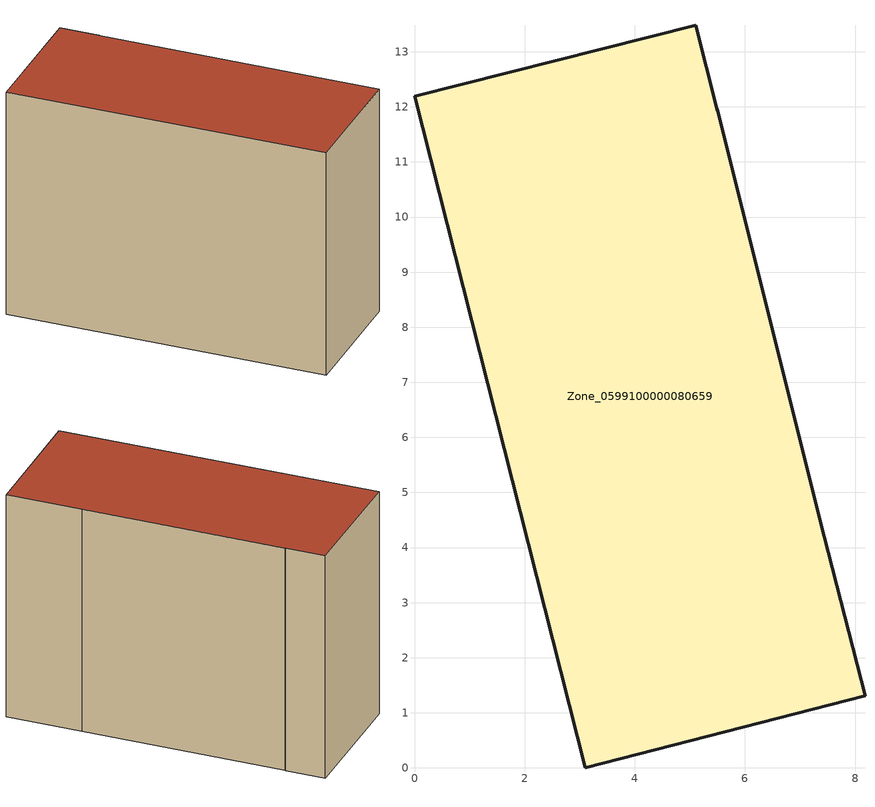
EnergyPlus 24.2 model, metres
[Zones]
Zone_0599100000080659
 floor ground (C_G): 0,12.19 5.11,13.48 5.49,11.97 5.5,11.92 7.44,4.19 8.18,1.3 3.1,0 z0
 wall outside (C_F): 5.11,13.48 0,12.19 3.1,0 8.18,1.3 7.44,4.19 5.5,11.92 5.49,11.97 5.11,13.48 z0:9.24
 roof outside (C_R): 7.44,4.19 5.5,11.92 5.49,11.97 5.11,13.48 0,12.19 3.1,0 8.18,1.3 z9.24
[BUILDING]
Pand.0599100000080659: North Axis=0; Terrain=City; Loads Convergence Tolerance Value=0.04; Temperature Convergence Tolerance Value=0.4; Solar Distribution=FullExterior; Maximum Number of Warmup Days=25; Minimum Number of Warmup Days=1
[Site:Location]
Rotterdam.The.Hague.AP_ZH_NLD Design_Conditions: Latitude=51.96; Longitude=4.45; Time Zone=1; Elevation=-4.5
[SITE:GROUNDTEMPERATURE:BUILDINGSURFACE]
18, 18, 18, 18, 18, 18, 18, 18, 18, 18, 18, 18
[MATERIAL] Thermal Absorptance=0.9; Solar Absorptance=0.7; Visible Absorptance=0.7
Name | Roughness | Thickness | Conductivity | Density | Specific Heat
G.TC.1975-1991 | MediumSmooth | 0.15 | 0.288461 | 540 | 1210
F.TC.1975-1991 | Rough | 0.3 | 0.230769 | 1920 | 840
R.TC.1975-1991 | MediumRough | 0.2 | 0.153846 | 1500 | 1000
[CONSTRUCTION]
C_G: G.TC.1975-1991
C_F: F.TC.1975-1991
C_R: R.TC.1975-1991
[ZONE]
Zone_0599100000080659: Type=1; Multiplier=1; Ceiling Height=Autocalculate; Volume=Autocalculate; Floor Area=autocalculate; Part of Total Floor Area=Yes
[ZONEINFILTRATION:DESIGNFLOWRATE]
Infil_Zone_0599100000080659: Zone or ZoneList or Space or SpaceList=Zone_0599100000080659; Schedule=AlwaysOn; Design Flow Rate Calculation Method=Flow/Area; Flow Rate per Floor Area=0.003; Constant Term Coefficient=1; Temperature Term Coefficient=0; Velocity Term Coefficient=0; Velocity Squared Term Coefficient=0
[HVACTEMPLATE:ZONE:IDEALLOADSAIRSYSTEM]
Zone_0599100000080659: Maximum Heating Supply Air Temperature=50; Minimum Cooling Supply Air Temperature=13; Maximum Heating Supply Air Humidity Ratio=0.0156; Minimum Cooling Supply Air Humidity Ratio=0.0077; Heating Limit=NoLimit; Cooling Limit=NoLimit; Dehumidification Control Type=ConstantSensibleHeatRatio; Cooling Sensible Heat Ratio=0.7; Dehumidification Setpoint=60; Humidification Control Type=None; Humidification Setpoint=30; Outdoor Air Method=None; Outdoor Air Flow Rate per Person=0.00944; Outdoor Air Flow Rate per Zone Floor Area=0; Outdoor Air Flow Rate per Zone=0; Demand Controlled Ventilation Type=None; Outdoor Air Economizer Type=NoEconomizer; Heat Recovery Type=None; Sensible Heat Recovery Effectiveness=0.7; Latent Heat Recovery Effectiveness=0.65
[ZONECONTROL:THERMOSTAT]
ThermostatControl_Zone_0599100000080659: Zone or ZoneList=Zone_0599100000080659; Control Type Schedule=DualSetpointControlType; Control 1=Thermostat_Zone_0599100000080659; Temperature Difference Between Cutout And Setpoint=0
[THERMOSTATSETPOINT:DUALSETPOINT]
Thermostat_Zone_0599100000080659: Heating Setpoint Temperature Schedule=HeatingSetpoint_Zone_0599100000080659; Cooling Setpoint Temperature Schedule=CoolingSetpoint_Zone_0599100000080659
[SCHEDULE:COMPACT]
HeatingSetpoint_Zone_0599100000080659: Through: 12/31, For: AllDays, Until: 24:00, 21
CoolingSetpoint_Zone_0599100000080659: Through: 12/31, For: AllDays, Until: 24:00, 24
DualSetpointControlType: Through: 12/31, For: AllDays, Until: 24:00, 4
AlwaysOn: Through: 12/31, For: AllDays, Until: 24:00, 1
